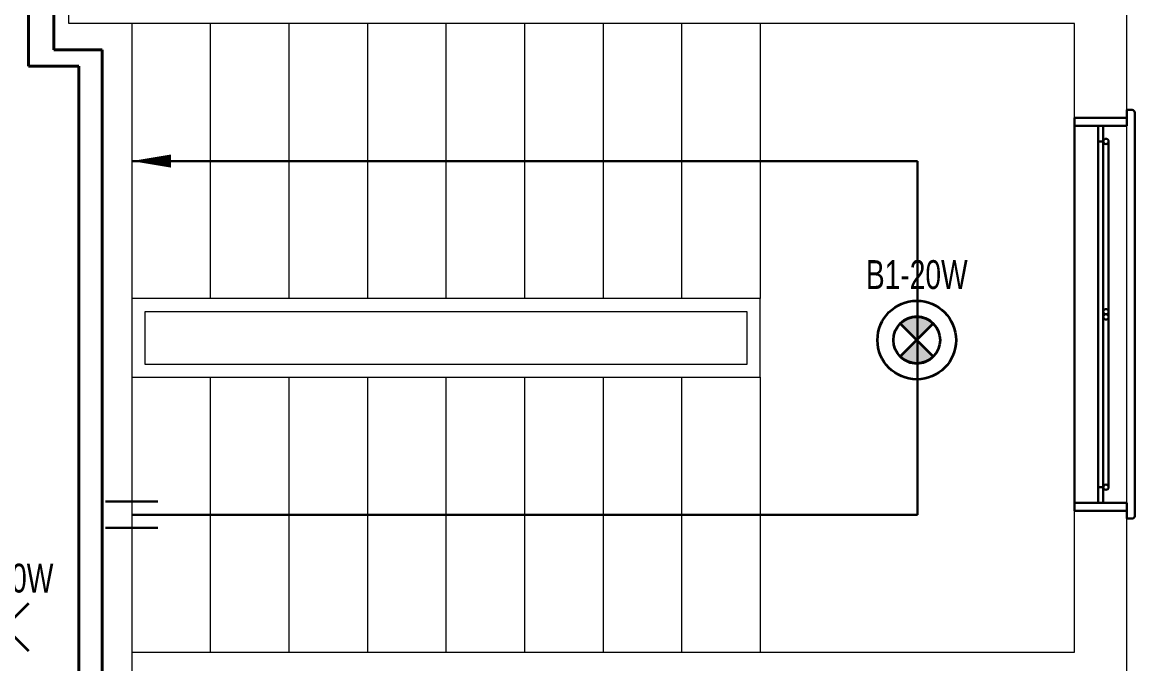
# Model space of a CAD drawing. Header units: millimetres. Extents: x -4521 to 20262, y 301 to 3092.
# Drawn here: x 2316.3 to 2741.1, y 1095.1 to 1339.9 of the extents above; entities that cross this region are included whole.
import ezdxf
from ezdxf.enums import TextEntityAlignment as Align

# ---------------------------------------------------------------- set-up
doc = ezdxf.new("R2010")
doc.units = ezdxf.units.MM
doc.linetypes.add('CONTINOUS', pattern=[0])
doc.linetypes.add('CONTINU', pattern=[0])
for name, color, linetype, lineweight in [('Aydınlatma', 4, 'CONTINOUS', 35), ('Aydınlatma Hattı', 1, 'Continuous', 40), ('Aydınlatma_', 3, 'Continuous', 40), ('Mimari Plan', 70, 'Continuous', 20), ('Pencereler', 120, 'Continuous', 30), ('Priz Hattı', 2, 'Continuous', 40)]:
    doc.layers.add(name, color=color, linetype=linetype, lineweight=lineweight)
doc.styles.add('Grupcad', font='arial.ttf', dxfattribs={"width": 0.7})

# ---------------------------------------------------------------- blocks, each defined once
blk = doc.blocks.new("pencere (çift kanatlı 150cm'lik)")
for p, q in [((-78, 20), (-78, 22)), ((-77, 23), (77, 23)), ((78, 22), (78, 20.00000000000045)), ((-78, 20), (-75, 20)), ((-75, 0), (-75, 20)), ((-75, 20), (-72, 20)), ((-72, 20), (-72, 0)), ((72, 20), (72, 0)), ((78, 20.00000000000045), (72, 20)), ((75, 20), (75, 0)), ((-66, 13.00000000000023), (66, 13)), ((-72, 11), (72, 11)), ((-72, 9), (72, 9)), ((-66, 11), (-66, 9)), ((66, 9), (66, 11)), ((75, 0), (-75, 0))]:
    blk.add_line(p, q)
for centre in [(-66, 12), (-1, 12), (1, 12), (66, 12)]:
    blk.add_circle(centre, 1)
for centre, start, end in [((-77, 22), 90, 180), ((77, 22), 0, 90)]:
    blk.add_arc(centre, 1, start, end)
blk = doc.blocks.new('J1-20W')
at = {"layer": 'Aydınlatma', "color": 1, "linetype": 'CONTINU'}
for p, q in [((9, 9), (-9, -9)), ((-9, 9), (9, -9))]:
    blk.add_line(p, q, dxfattribs=at)
at = {"layer": 'Aydınlatma', "linetype": 'CONTINU', "style": 'Grupcad', "width": 0.7, "flags": 8}
blk.add_attdef('J1-20W', text='', height=11, dxfattribs=at).set_placement((0, 18.74764386721654), align=Align.MIDDLE_CENTER)
blk = doc.blocks.new('B1-20W')
at = {"layer": 'Aydınlatma', "linetype": 'CONTINU'}
h = blk.add_hatch(color=1, dxfattribs=at)
edge = h.paths.add_edge_path()
edge.add_arc((-1.164153218269348e-10, 1.891748979687691e-10), 8.90954544273853, 44.99999999941044, 135.0000000005896)
edge.add_line((-6.300000000046566, 6.299999999959255), (6.300000000046566, -6.30000000007567))
edge.add_arc((-1.164153218269348e-10, -1.891748979687691e-10), 8.90954544273853, 224.9999999994104, 315.0000000005896, ccw=False)
edge.add_line((-6.299999999930151, -6.299999999959255), (6.299999999930151, 6.299999999959255))
at = {"layer": 'Aydınlatma', "color": 1, "linetype": 'CONTINU'}
for p, q in [((-6.300000000046566, 6.299999999959255), (6.300000000046566, -6.30000000007567)), ((6.299999999930151, 6.299999999959255), (-6.299999999930151, -6.299999999959255))]:
    blk.add_line(p, q, dxfattribs=at)
at = {"layer": 'Aydınlatma', "color": 4, "linetype": 'CONTINU'}
blk.add_circle((-2.91038304567337e-11, -2.91038304567337e-11), 15, dxfattribs=at)
at = {"layer": 'Aydınlatma', "color": 1, "linetype": 'CONTINU'}
blk.add_circle((0, -2.91038304567337e-11), 8.909545442950497, dxfattribs=at)
for centre, start, end in [((-1.164153218269348e-10, 1.891748979687691e-10), 44.99999999928148, 135.0000000007185), ((-1.164153218269348e-10, -1.891748979687691e-10), 224.9999999992815, 315.0000000007185)]:
    blk.add_arc(centre, 8.90954544273853, start, end, dxfattribs=at)
at = {"layer": 'Aydınlatma', "linetype": 'CONTINU', "style": 'Grupcad', "width": 0.7, "flags": 8}
blk.add_attdef('B1-20W', text='', height=11, dxfattribs=at).set_placement((-2.91038304567337e-11, 24.9999999999709), align=Align.MIDDLE_CENTER)

msp = doc.modelspace()

# ---------------------------------------------------------------- linework, layer by layer
at = {"layer": 'Aydınlatma Hattı'}
for p, q in [((2318.607640402923, 1375.411200107535), (2318.607640402923, 1323.145574924201)), ((2318.607640402923, 1323.145574924201), (2337.906468043038, 1323.145574924201)), ((2337.906468043038, 1323.145574924201), (2337.906468043038, 1058.572114807296))]:
    msp.add_line(p, q, dxfattribs=at)
at = {"layer": 'Mimari Plan'}
for p, q in [((2334.007639190739, 1339.448131169579), (2334.007639190739, 1359.448131169579)), ((2718.057639190734, 1339.448131169579), (2334.007639190739, 1339.448131169579)), ((2358.057639190734, 1339.448131169579), (2358.057639190734, 1234.448131169579)), ((2388.057639190734, 1339.448131169579), (2388.057639190734, 1234.448131169579)), ((2418.057639190734, 1339.448131169579), (2418.057639190734, 1234.448131169579)), ((2448.057639190734, 1339.448131169579), (2448.057639190734, 1234.448131169579)), ((2478.057639190734, 1339.448131169579), (2478.057639190734, 1234.448131169579)), ((2508.057639190734, 1339.448131169579), (2508.057639190734, 1234.448131169579)), ((2538.057639190734, 1339.448131169579), (2538.057639190734, 1234.448131169579)), ((2568.057639190734, 1339.448131169579), (2568.057639190734, 1234.448131169579)), ((2598.057639190734, 1339.448131169579), (2598.057639190734, 1234.448131169579)), ((2718.057639190734, 1099.448131169579), (2718.057639190734, 1339.448131169579)), ((2358.057639190734, 1204.448131169579), (2358.057639190734, 1099.448131169579)), ((2388.057639190734, 1204.448131169579), (2388.057639190734, 1099.448131169579)), ((2418.057639190734, 1204.448131169579), (2418.057639190734, 1099.448131169579)), ((2448.057639190734, 1204.448131169579), (2448.057639190734, 1099.448131169579)), ((2478.057639190734, 1204.448131169579), (2478.057639190734, 1099.448131169579)), ((2508.057639190734, 1204.448131169579), (2508.057639190734, 1099.448131169579)), ((2538.057639190734, 1204.448131169579), (2538.057639190734, 1099.448131169579)), ((2568.057639190734, 1204.448131169579), (2568.057639190734, 1099.448131169579)), ((2598.057639190734, 1204.448131169579), (2598.057639190734, 1099.448131169579)), ((2358.057639190734, 1099.448131169579), (2358.057639190734, 1079.448131169579)), ((2358.057639190734, 1099.448131169579), (2718.057639190734, 1099.448131169579))]:
    msp.add_line(p, q, dxfattribs=at)
msp.add_lwpolyline([(2208.057639190733, 809.448131169579), (2738.057639190734, 809.448131169579), (2738.057639190734, 1659.448131169579), (2208.057639190734, 1659.448131169579), (2208.057639190734, 1629.448131169579)], dxfattribs=at)
for points in [[(2598.057639190734, 1234.448131169579), (2358.057639190734, 1234.448131169579), (2358.057639190734, 1204.448131169579), (2598.057639190734, 1204.448131169579)], [(2593.057639190734, 1229.448131169579), (2363.057639190734, 1229.448131169579), (2363.057639190734, 1209.448131169579), (2593.057639190734, 1209.448131169579)]]:
    msp.add_lwpolyline(points, close=True, dxfattribs=at)
at = {"layer": 'Pencereler'}
for p, q in [((2358.057639190734, 1286.948131169579), (2658.057639190734, 1286.948131169579)), ((2658.057639190734, 1151.948131169579), (2658.057639190734, 1286.948131169579)), ((2348.057639190734, 1156.948131169579), (2368.057639190734, 1156.948131169579)), ((2358.057639190734, 1151.948131169579), (2658.057639190734, 1151.948131169579)), ((2348.057639190734, 1146.948131169579), (2368.057639190734, 1146.948131169579))]:
    msp.add_line(p, q, dxfattribs=at)
msp.add_lwpolyline([(2358.057639190734, 1286.948131169579, 0, 5, 0), (2373.057639190734, 1286.948131169579, 20, 20, 0)], format="xyseb", dxfattribs=at)
at = {"layer": 'Priz Hattı'}
for p, q in [((2328.286285829818, 1364.440870697697), (2328.286285829818, 1334.094497794817)), ((2328.286285829818, 1334.094497794817), (2328.286285829818, 1329.370302766267)), ((2328.286285829818, 1329.370302766267), (2346.769776779314, 1329.370302766267)), ((2346.769776779314, 1329.370302766267), (2346.769776779314, 1063.862646933947))]:
    msp.add_line(p, q, dxfattribs=at)

# ---------------------------------------------------------------- block references
at = {"layer": 'Aydınlatma', "linetype": 'CONTINU'}
ref = msp.add_blockref('J1-20W', (2309.623529630989, 1109), dxfattribs=at)
ref.add_attrib('J1-20W', 'J1-60W', dxfattribs={"layer": 'Aydınlatma_', "color": 4, "linetype": 'CONTINU', "height": 11, "style": 'Grupcad', "width": 0.7}).set_placement((2309.623529630989, 1127.747643867217), align=Align.MIDDLE_CENTER)
at = {"layer": 'Aydınlatma_', "linetype": 'CONTINU'}
ref = msp.add_blockref('B1-20W', (2657.826705630219, 1218.615716401713), dxfattribs=at)
ref.add_attrib('B1-20W', 'B1-20W', dxfattribs={"color": 4, "linetype": 'Continuous', "height": 11, "style": 'Grupcad', "width": 0.7}).set_placement((2657.82670563019, 1243.615716401684), align=Align.MIDDLE_CENTER)
ref = msp.add_blockref('B1-20W', (2657.826705630219, 1218.615716401713), dxfattribs=at)
ref.add_attrib('B1-20W', 'B1-20W', dxfattribs={"color": 4, "linetype": 'Continuous', "height": 11, "style": 'Grupcad', "width": 0.7}).set_placement((2657.82670563019, 1243.615716401684), align=Align.MIDDLE_CENTER)
at = {"layer": 'Pencereler', "rotation": 270}
msp.add_blockref("pencere (çift kanatlı 150cm'lik)", (2718.057639190734, 1228.448131169579), dxfattribs=at)

doc.saveas('drawing.dxf')
